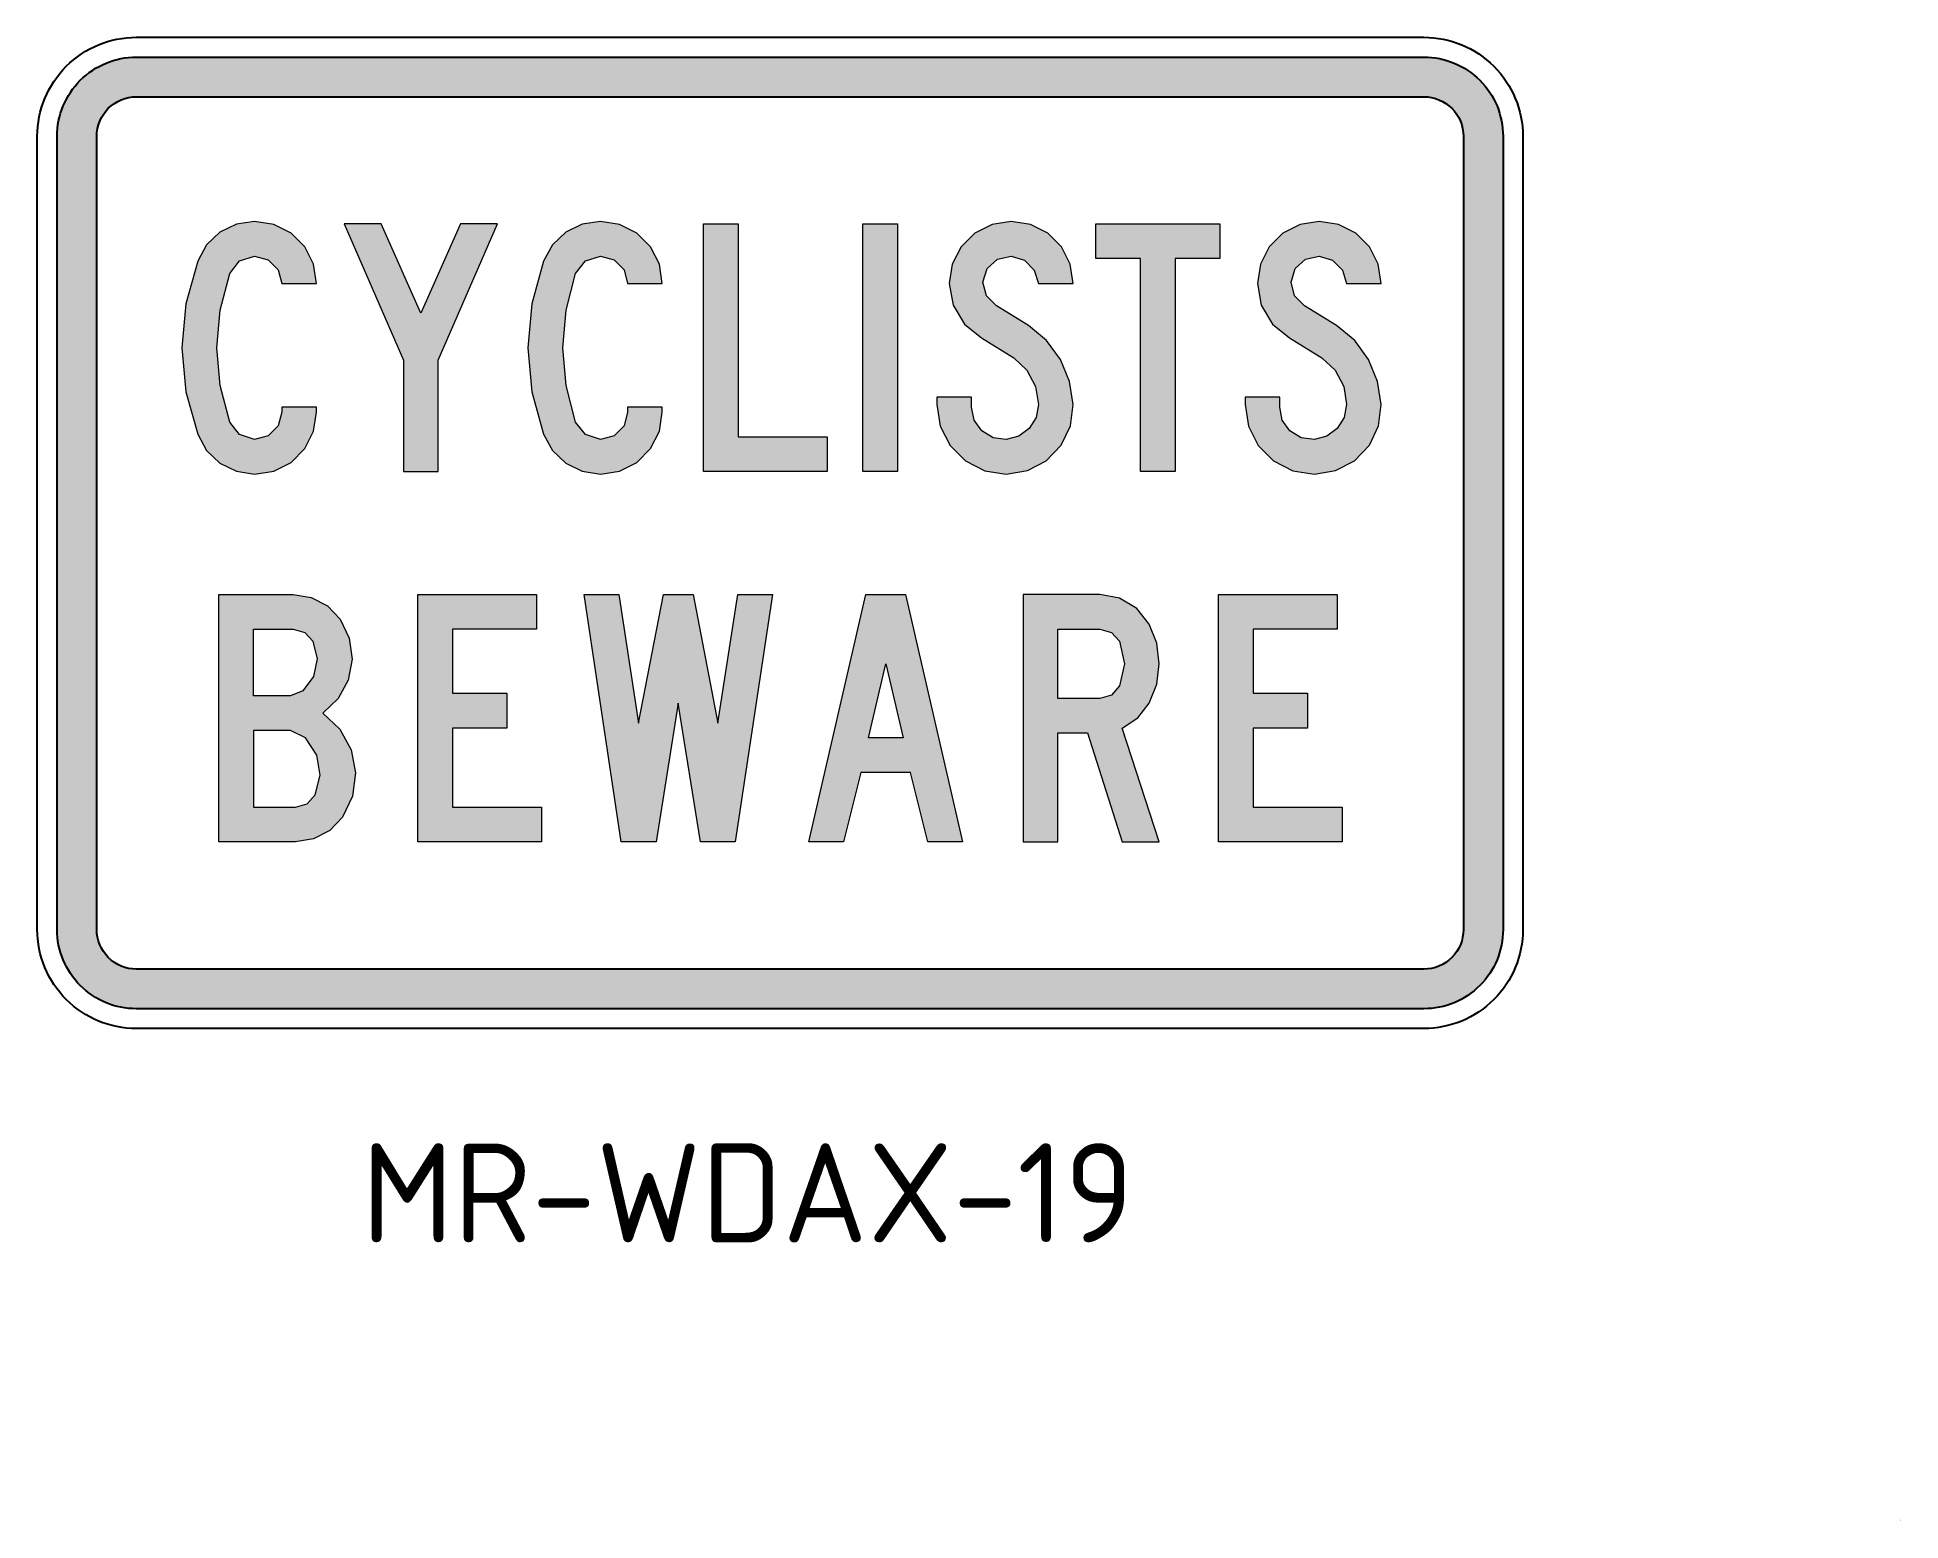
# Model space of a CAD drawing. Extents: x 171 to 359, y 73 to 223.
import ezdxf

# ---------------------------------------------------------------- set-up
doc = ezdxf.new("R2010")
doc.units = 0
for name, color, linetype in [('L18', 4, 'CONTINUOUS'), ('L25', 1, 'CONTINUOUS'), ('L35', 3, 'CONTINUOUS'), ('TBLK18', 4, 'CONTINUOUS')]:
    doc.layers.add(name, color=color, linetype=linetype)
doc.styles.add('ISO3098B', font='iso3098b.shx')

msp = doc.modelspace()

# ---------------------------------------------------------------- hatches: boundary and pattern name
at = {"layer": 'L25'}
h = msp.add_hatch(color=256, dxfattribs=at)
edge = h.paths.add_edge_path(flags=16)
edge.add_line((177.25, 132.82), (177.25, 212.91))
edge.add_arc((181.25, 212.91), 4, 90, 180, ccw=False)
edge.add_line((181.25, 216.91), (311.25, 216.91))
edge.add_arc((311.25, 212.91), 4, 0, 90, ccw=False)
edge.add_line((315.25, 212.91), (315.25, 132.82))
edge.add_arc((311.25, 132.82), 4, -90, 0, ccw=False)
edge.add_line((311.25, 128.82), (181.25, 128.82))
edge.add_arc((181.25, 132.82), 4, 180, 270, ccw=False)
edge = h.paths.add_edge_path()
edge.add_line((173.25, 132.82), (173.25, 212.91))
edge.add_arc((181.25, 212.91), 8, 90, 180, ccw=False)
edge.add_line((181.25, 220.91), (311.25, 220.91))
edge.add_arc((311.25, 212.91), 8, 0, 90, ccw=False)
edge.add_line((319.25, 212.91), (319.25, 132.82))
edge.add_arc((311.25, 132.82), 8, -90, 0, ccw=False)
edge.add_line((311.25, 124.82), (181.25, 124.82))
edge.add_arc((181.25, 132.82), 8, 180, 270, ccw=False)
h = msp.add_hatch(color=256, dxfattribs=at)
h.paths.add_polyline_path([(300.2, 182.31), (298.88, 182.48), (297.73, 183.16), (296.96, 184.25), (296.7, 185.56), (296.7, 186.56), (293.2, 186.56), (293.2, 185.82), (293.54, 183.65), (294.53, 181.69), (296.08, 180.13), (298.03, 179.15), (300.2, 178.81), (302.33, 179.16), (304.24, 180.16), (305.75, 181.71), (306.68, 183.67), (306.95, 185.82), (306.58, 188.16), (305.67, 190.36), (304.27, 192.28), (302.44, 193.81), (299.2, 195.81), (298.19, 196.82), (297.85, 198.2), (298.26, 199.56), (299.3, 200.52), (300.7, 200.81), (302.04, 200.39), (303.03, 199.4), (303.44, 198.06), (306.95, 198.06), (306.64, 200), (305.76, 201.75), (304.38, 203.13), (302.63, 204.01), (300.7, 204.31), (298.76, 204.01), (297.02, 203.13), (295.63, 201.75), (294.75, 200), (294.45, 198.06), (294.84, 195.87), (295.97, 193.95), (297.7, 192.56), (300.95, 190.56), (302.3, 189.29), (303.16, 187.64), (303.44, 185.82), (303.21, 184.53), (302.51, 183.42), (301.46, 182.65)])
h.paths.add_polyline_path([(269.09, 182.31), (267.76, 182.48), (266.62, 183.16), (265.85, 184.25), (265.59, 185.56), (265.59, 186.56), (262.09, 186.56), (262.09, 185.82), (262.42, 183.65), (263.42, 181.69), (264.96, 180.13), (266.92, 179.15), (269.09, 178.81), (271.22, 179.16), (273.13, 180.16), (274.64, 181.71), (275.57, 183.67), (275.84, 185.82), (275.47, 188.16), (274.56, 190.36), (273.15, 192.28), (271.33, 193.81), (268.09, 195.81), (267.08, 196.82), (266.73, 198.2), (267.15, 199.56), (268.19, 200.52), (269.58, 200.81), (270.93, 200.39), (271.92, 199.4), (272.33, 198.06), (275.84, 198.06), (275.53, 200), (274.65, 201.75), (273.27, 203.13), (271.52, 204.01), (269.58, 204.31), (267.65, 204.01), (265.9, 203.13), (264.52, 201.75), (263.64, 200), (263.34, 198.06), (263.73, 195.87), (264.86, 193.95), (266.59, 192.56), (269.84, 190.56), (271.18, 189.29), (272.04, 187.64), (272.33, 185.82), (272.1, 184.53), (271.4, 183.42), (270.35, 182.65)])
h.paths.add_polyline_path([(228.11, 204.31), (226.28, 204.03), (224.61, 203.22), (223.26, 201.94), (222.36, 200.31), (221.18, 196.01), (220.78, 191.56), (221.18, 187.12), (222.36, 182.82), (223.26, 181.19), (224.61, 179.91), (226.28, 179.09), (228.11, 178.81), (230.04, 179.11), (231.79, 179.99), (233.17, 181.38), (234.06, 183.13), (234.35, 185.06), (234.35, 185.56), (230.86, 185.56), (230.86, 185.06), (230.5, 183.68), (229.49, 182.67), (228.11, 182.31), (226.59, 182.79), (225.61, 184.06), (224.64, 187.76), (224.31, 191.56), (224.64, 195.37), (225.61, 199.06), (226.59, 200.33), (228.11, 200.81), (229.49, 200.45), (230.5, 199.44), (230.86, 198.06), (234.35, 198.06), (234.06, 200), (233.17, 201.75), (231.79, 203.13), (230.04, 204.01)])
h.paths.add_polyline_path([(193.19, 204.31), (191.36, 204.03), (189.69, 203.22), (188.34, 201.94), (187.45, 200.31), (186.26, 196.01), (185.86, 191.56), (186.26, 187.12), (187.45, 182.82), (188.34, 181.19), (189.69, 179.91), (191.36, 179.09), (193.19, 178.81), (195.13, 179.11), (196.87, 179.99), (198.26, 181.38), (199.14, 183.13), (199.44, 185.06), (199.44, 185.56), (195.94, 185.56), (195.94, 185.06), (195.58, 183.68), (194.57, 182.67), (193.19, 182.31), (191.67, 182.79), (190.7, 184.06), (189.72, 187.76), (189.39, 191.56), (189.72, 195.37), (190.7, 199.06), (191.67, 200.33), (193.19, 200.81), (194.57, 200.45), (195.58, 199.44), (195.94, 198.06), (199.44, 198.06), (199.14, 200), (198.26, 201.75), (196.87, 203.13), (195.13, 204.01)])
h.paths.add_polyline_path([(208.23, 179.06), (211.73, 179.06), (211.73, 190.31), (217.73, 204.06), (213.98, 204.06), (209.98, 195.06), (205.98, 204.06), (202.24, 204.06), (208.23, 190.31)])
h.paths.add_polyline_path([(238.51, 179.06), (238.51, 204.06), (242.01, 204.06), (242.01, 182.56), (251, 182.56), (251, 179.06)])
h.paths.add_polyline_path([(254.6, 179.06), (254.6, 204.06), (258.1, 204.06), (258.1, 179.06)])
h.paths.add_polyline_path([(282.65, 179.06), (282.65, 200.56), (278.15, 200.56), (278.15, 204.06), (290.64, 204.06), (290.64, 200.56), (286.14, 200.56), (286.14, 179.06)])
h = msp.add_hatch(color=256, dxfattribs=at)
h.paths.add_polyline_path([(201.82, 164.16), (202.75, 162.23), (203.04, 160.12), (202.65, 158.01), (201.63, 156.13), (200.07, 154.67), (201.81, 153.05), (202.95, 150.98), (203.39, 148.65), (203.09, 146.3), (202.07, 144.16), (200.78, 142.83), (199.15, 141.97), (197.33, 141.66), (189.58, 141.66), (189.58, 166.66), (197.07, 166.66), (198.9, 166.36), (200.54, 165.49)])
h.paths.add_polyline_path([(199.07, 161.92), (199.5, 160.15), (199.15, 158.38), (198.07, 156.91), (196.82, 156.41), (193.07, 156.41), (193.07, 163.16), (197.07, 163.16), (198.25, 162.82)], flags=16)
h.paths.add_polyline_path([(270.78, 166.66), (270.78, 141.66), (274.28, 141.66), (274.28, 152.67), (277.28, 152.67), (280.78, 141.66), (284.53, 141.66), (280.78, 153.16), (282.37, 154.18), (283.53, 155.67), (284.28, 157.6), (284.54, 159.66), (284.28, 161.72), (283.53, 163.66), (282.26, 165.25), (280.52, 166.29), (278.53, 166.66)])
h.paths.add_polyline_path([(278.53, 163.16), (279.71, 162.82), (280.53, 161.92), (281.04, 159.66), (280.53, 157.41), (279.71, 156.5), (278.53, 156.16), (274.28, 156.16), (274.28, 163.16)], flags=16)
h.paths.add_polyline_path([(196.82, 152.91), (193.07, 152.91), (193.07, 145.16), (197.33, 145.16), (198.5, 145.5), (199.32, 146.42), (199.82, 148.42), (199.47, 150.44), (198.33, 152.16)], flags=16)
h.paths.add_polyline_path([(209.67, 141.66), (209.67, 166.66), (221.66, 166.66), (221.66, 163.16), (213.17, 163.16), (213.17, 156.67), (218.67, 156.67), (218.67, 153.16), (213.17, 153.16), (213.17, 145.16), (222.16, 145.16), (222.16, 141.66)])
h.paths.add_polyline_path([(230.22, 141.66), (226.48, 166.66), (229.98, 166.66), (231.97, 153.67), (234.47, 166.66), (237.47, 166.66), (239.97, 153.67), (241.97, 166.66), (245.47, 166.66), (241.72, 141.66), (238.22, 141.66), (235.97, 155.67), (233.73, 141.66)])
h.paths.add_polyline_path([(258.67, 152.16), (255.17, 152.16), (256.92, 159.66)], flags=16)
h.paths.add_polyline_path([(249.17, 141.66), (254.92, 166.66), (258.91, 166.66), (264.66, 141.66), (261.16, 141.66), (259.42, 148.67), (254.42, 148.67), (252.67, 141.66)])
h.paths.add_polyline_path([(290.51, 141.66), (290.51, 166.66), (302.51, 166.66), (302.51, 163.16), (294.02, 163.16), (294.02, 156.67), (299.51, 156.67), (299.51, 153.16), (294.02, 153.16), (294.02, 145.16), (303.01, 145.16), (303.01, 141.66)])
at = {"layer": 'TBLK18', "linetype": 'Continuous', "lineweight": 0}
h = msp.add_hatch(color=256, dxfattribs=at)
edge = h.paths.add_edge_path()
edge.add_spline(control_points=[(359.34, 73.22), (359.34, 73.22), (359.34, 73.22), (359.34, 73.21), (359.34, 73.21), (359.34, 73.2), (359.34, 73.2), (359.34, 73.19), (359.34, 73.19), (359.34, 73.18), (359.34, 73.18), (359.34, 73.17), (359.34, 73.16), (359.34, 73.16), (359.34, 73.15), (359.34, 73.15), (359.34, 73.14), (359.34, 73.14), (359.35, 73.14), (359.35, 73.14), (359.35, 73.14), (359.36, 73.13), (359.36, 73.13), (359.36, 73.13), (359.37, 73.13), (359.37, 73.13), (359.38, 73.13), (359.38, 73.13), (359.38, 73.13), (359.39, 73.13), (359.39, 73.13), (359.39, 73.13), (359.4, 73.13), (359.41, 73.13), (359.4, 73.13), (359.39, 73.14), (359.39, 73.14), (359.38, 73.15), (359.38, 73.16), (359.38, 73.16), (359.37, 73.17), (359.37, 73.17), (359.36, 73.18), (359.36, 73.19), (359.36, 73.19), (359.35, 73.2), (359.35, 73.21), (359.35, 73.21), (359.35, 73.22), (359.35, 73.22), (359.34, 73.22)], knot_values=[0, 0, 0, 0, 0.054791, 0.109654, 0.164445, 0.219309, 0.2741, 0.328964, 0.383755, 0.438619, 0.49341, 0.548273, 0.603065, 0.657928, 0.71272, 0.767583, 0.822422, 0.877285, 0.915081, 0.952877, 0.990673, 1.02841, 1.066205, 1.103978, 1.141774, 1.179511, 1.217306, 1.255102, 1.292898, 1.330635, 1.368431, 1.406164, 1.44396, 1.481697, 1.557116, 1.631571, 1.705158, 1.777977, 1.850139, 1.921715, 1.992768, 2.063376, 2.133612, 2.203535, 2.273205, 2.342659, 2.411987, 2.481144, 2.550218, 2.619224, 2.619224, 2.619224, 2.619224], degree=3, periodic=0)
h = msp.add_hatch(color=256, dxfattribs=at)
edge = h.paths.add_edge_path()
edge.add_spline(control_points=[(359.34, 73.22), (359.34, 73.22), (359.34, 73.22), (359.34, 73.21), (359.34, 73.21), (359.34, 73.2), (359.34, 73.2), (359.34, 73.19), (359.34, 73.19), (359.34, 73.18), (359.34, 73.18), (359.34, 73.17), (359.34, 73.16), (359.34, 73.16), (359.34, 73.15), (359.34, 73.15), (359.34, 73.14), (359.34, 73.14), (359.35, 73.14), (359.35, 73.14), (359.35, 73.14), (359.36, 73.13), (359.36, 73.13), (359.36, 73.13), (359.37, 73.13), (359.37, 73.13), (359.38, 73.13), (359.38, 73.13), (359.38, 73.13), (359.39, 73.13), (359.39, 73.13), (359.39, 73.13), (359.4, 73.13), (359.41, 73.13), (359.4, 73.13), (359.39, 73.14), (359.39, 73.14), (359.38, 73.15), (359.38, 73.16), (359.38, 73.16), (359.37, 73.17), (359.37, 73.17), (359.36, 73.18), (359.36, 73.19), (359.36, 73.19), (359.35, 73.2), (359.35, 73.21), (359.35, 73.21), (359.35, 73.22), (359.35, 73.22), (359.34, 73.22)], knot_values=[0, 0, 0, 0, 0.054791, 0.109654, 0.164445, 0.219309, 0.2741, 0.328964, 0.383755, 0.438619, 0.49341, 0.548273, 0.603065, 0.657928, 0.71272, 0.767583, 0.822422, 0.877285, 0.915081, 0.952877, 0.990673, 1.02841, 1.066205, 1.103978, 1.141774, 1.179511, 1.217306, 1.255102, 1.292898, 1.330635, 1.368431, 1.406164, 1.44396, 1.481697, 1.557116, 1.631571, 1.705158, 1.777977, 1.850139, 1.921715, 1.992768, 2.063376, 2.133612, 2.203535, 2.273205, 2.342659, 2.411987, 2.481144, 2.550218, 2.619224, 2.619224, 2.619224, 2.619224], degree=3, periodic=0)
h = msp.add_hatch(color=256, dxfattribs=at)
edge = h.paths.add_edge_path()
edge.add_spline(control_points=[(359.34, 73.22), (359.34, 73.22), (359.34, 73.22), (359.34, 73.21), (359.34, 73.21), (359.34, 73.2), (359.34, 73.2), (359.34, 73.19), (359.34, 73.19), (359.34, 73.18), (359.34, 73.18), (359.34, 73.17), (359.34, 73.16), (359.34, 73.16), (359.34, 73.15), (359.34, 73.15), (359.34, 73.14), (359.34, 73.14), (359.35, 73.14), (359.35, 73.14), (359.35, 73.14), (359.36, 73.13), (359.36, 73.13), (359.36, 73.13), (359.37, 73.13), (359.37, 73.13), (359.38, 73.13), (359.38, 73.13), (359.38, 73.13), (359.39, 73.13), (359.39, 73.13), (359.39, 73.13), (359.4, 73.13), (359.41, 73.13), (359.4, 73.13), (359.39, 73.14), (359.39, 73.14), (359.38, 73.15), (359.38, 73.16), (359.38, 73.16), (359.37, 73.17), (359.37, 73.17), (359.36, 73.18), (359.36, 73.19), (359.36, 73.19), (359.35, 73.2), (359.35, 73.21), (359.35, 73.21), (359.35, 73.22), (359.35, 73.22), (359.34, 73.22)], knot_values=[0, 0, 0, 0, 0.054791, 0.109654, 0.164445, 0.219309, 0.2741, 0.328964, 0.383755, 0.438619, 0.49341, 0.548273, 0.603065, 0.657928, 0.71272, 0.767583, 0.822422, 0.877285, 0.915081, 0.952877, 0.990673, 1.02841, 1.066205, 1.103978, 1.141774, 1.179511, 1.217306, 1.255102, 1.292898, 1.330635, 1.368431, 1.406164, 1.44396, 1.481697, 1.557116, 1.631571, 1.705158, 1.777977, 1.850139, 1.921715, 1.992768, 2.063376, 2.133612, 2.203535, 2.273205, 2.342659, 2.411987, 2.481144, 2.550218, 2.619224, 2.619224, 2.619224, 2.619224], degree=3, periodic=0)
h = msp.add_hatch(color=256, dxfattribs=at)
edge = h.paths.add_edge_path()
edge.add_spline(control_points=[(359.34, 73.22), (359.34, 73.22), (359.34, 73.22), (359.34, 73.21), (359.34, 73.21), (359.34, 73.2), (359.34, 73.2), (359.34, 73.19), (359.34, 73.19), (359.34, 73.18), (359.34, 73.18), (359.34, 73.17), (359.34, 73.16), (359.34, 73.16), (359.34, 73.15), (359.34, 73.15), (359.34, 73.14), (359.34, 73.14), (359.35, 73.14), (359.35, 73.14), (359.35, 73.14), (359.36, 73.13), (359.36, 73.13), (359.36, 73.13), (359.37, 73.13), (359.37, 73.13), (359.38, 73.13), (359.38, 73.13), (359.38, 73.13), (359.39, 73.13), (359.39, 73.13), (359.39, 73.13), (359.4, 73.13), (359.41, 73.13), (359.4, 73.13), (359.39, 73.14), (359.39, 73.14), (359.38, 73.15), (359.38, 73.16), (359.38, 73.16), (359.37, 73.17), (359.37, 73.17), (359.36, 73.18), (359.36, 73.19), (359.36, 73.19), (359.35, 73.2), (359.35, 73.21), (359.35, 73.21), (359.35, 73.22), (359.35, 73.22), (359.34, 73.22)], knot_values=[0, 0, 0, 0, 0.054791, 0.109654, 0.164445, 0.219309, 0.2741, 0.328964, 0.383755, 0.438619, 0.49341, 0.548273, 0.603065, 0.657928, 0.71272, 0.767583, 0.822422, 0.877285, 0.915081, 0.952877, 0.990673, 1.02841, 1.066205, 1.103978, 1.141774, 1.179511, 1.217306, 1.255102, 1.292898, 1.330635, 1.368431, 1.406164, 1.44396, 1.481697, 1.557116, 1.631571, 1.705158, 1.777977, 1.850139, 1.921715, 1.992768, 2.063376, 2.133612, 2.203535, 2.273205, 2.342659, 2.411987, 2.481144, 2.550218, 2.619224, 2.619224, 2.619224, 2.619224], degree=3, periodic=0)

# ---------------------------------------------------------------- linework, layer by layer
at = {"layer": 'L18', "lineweight": 0}
for points in [[(193.19, 204.31), (191.36, 204.03), (189.69, 203.22), (188.34, 201.94), (187.45, 200.31), (186.26, 196.01), (185.86, 191.56), (186.26, 187.12), (187.45, 182.82), (188.34, 181.19), (189.69, 179.91), (191.36, 179.09), (193.19, 178.81), (195.13, 179.11), (196.87, 179.99), (198.26, 181.38), (199.14, 183.13), (199.44, 185.06), (199.44, 185.56), (195.94, 185.56), (195.94, 185.06), (195.58, 183.68), (194.57, 182.67), (193.19, 182.31), (191.67, 182.79), (190.7, 184.06), (189.72, 187.76), (189.39, 191.56), (189.72, 195.37), (190.7, 199.06), (191.67, 200.33), (193.19, 200.81), (194.57, 200.45), (195.58, 199.44), (195.94, 198.06), (199.44, 198.06), (199.14, 200), (198.26, 201.75), (196.87, 203.13), (195.13, 204.01)], [(228.11, 204.31), (226.28, 204.03), (224.61, 203.22), (223.26, 201.94), (222.36, 200.31), (221.18, 196.01), (220.78, 191.56), (221.18, 187.12), (222.36, 182.82), (223.26, 181.19), (224.61, 179.91), (226.28, 179.09), (228.11, 178.81), (230.04, 179.11), (231.79, 179.99), (233.17, 181.38), (234.06, 183.13), (234.35, 185.06), (234.35, 185.56), (230.86, 185.56), (230.86, 185.06), (230.5, 183.68), (229.49, 182.67), (228.11, 182.31), (226.59, 182.79), (225.61, 184.06), (224.64, 187.76), (224.31, 191.56), (224.64, 195.37), (225.61, 199.06), (226.59, 200.33), (228.11, 200.81), (229.49, 200.45), (230.5, 199.44), (230.86, 198.06), (234.35, 198.06), (234.06, 200), (233.17, 201.75), (231.79, 203.13), (230.04, 204.01)], [(269.09, 182.31), (267.76, 182.48), (266.62, 183.16), (265.85, 184.25), (265.59, 185.56), (265.59, 186.56), (262.09, 186.56), (262.09, 185.82), (262.42, 183.65), (263.42, 181.69), (264.96, 180.13), (266.92, 179.15), (269.09, 178.81), (271.22, 179.16), (273.13, 180.16), (274.64, 181.71), (275.57, 183.67), (275.84, 185.82), (275.47, 188.16), (274.56, 190.36), (273.15, 192.28), (271.33, 193.81), (268.09, 195.81), (267.08, 196.82), (266.73, 198.2), (267.15, 199.56), (268.19, 200.52), (269.58, 200.81), (270.93, 200.39), (271.92, 199.4), (272.33, 198.06), (275.84, 198.06), (275.53, 200), (274.65, 201.75), (273.27, 203.13), (271.52, 204.01), (269.58, 204.31), (267.65, 204.01), (265.9, 203.13), (264.52, 201.75), (263.64, 200), (263.34, 198.06), (263.73, 195.87), (264.86, 193.95), (266.59, 192.56), (269.84, 190.56), (271.18, 189.29), (272.04, 187.64), (272.33, 185.82), (272.1, 184.53), (271.4, 183.42), (270.35, 182.65)], [(300.2, 182.31), (298.88, 182.48), (297.73, 183.16), (296.96, 184.25), (296.7, 185.56), (296.7, 186.56), (293.2, 186.56), (293.2, 185.82), (293.54, 183.65), (294.53, 181.69), (296.08, 180.13), (298.03, 179.15), (300.2, 178.81), (302.33, 179.16), (304.24, 180.16), (305.75, 181.71), (306.68, 183.67), (306.95, 185.82), (306.58, 188.16), (305.67, 190.36), (304.27, 192.28), (302.44, 193.81), (299.2, 195.81), (298.19, 196.82), (297.85, 198.2), (298.26, 199.56), (299.3, 200.52), (300.7, 200.81), (302.04, 200.39), (303.03, 199.4), (303.44, 198.06), (306.95, 198.06), (306.64, 200), (305.76, 201.75), (304.38, 203.13), (302.63, 204.01), (300.7, 204.31), (298.76, 204.01), (297.02, 203.13), (295.63, 201.75), (294.75, 200), (294.45, 198.06), (294.84, 195.87), (295.97, 193.95), (297.7, 192.56), (300.95, 190.56), (302.3, 189.29), (303.16, 187.64), (303.44, 185.82), (303.21, 184.53), (302.51, 183.42), (301.46, 182.65)], [(201.82, 164.16), (202.75, 162.23), (203.04, 160.12), (202.65, 158.01), (201.63, 156.13), (200.07, 154.67), (201.81, 153.05), (202.95, 150.98), (203.39, 148.65), (203.09, 146.3), (202.07, 144.16), (200.78, 142.83), (199.15, 141.97), (197.33, 141.66), (189.58, 141.66), (189.58, 166.66), (197.07, 166.66), (198.9, 166.36), (200.54, 165.49)], [(270.78, 166.66), (270.78, 141.66), (274.28, 141.66), (274.28, 152.67), (277.28, 152.67), (280.78, 141.66), (284.53, 141.66), (280.78, 153.16), (282.37, 154.18), (283.53, 155.67), (284.28, 157.6), (284.54, 159.66), (284.28, 161.72), (283.53, 163.66), (282.26, 165.25), (280.52, 166.29), (278.53, 166.66)], [(199.07, 161.92), (199.5, 160.15), (199.15, 158.38), (198.07, 156.91), (196.82, 156.41), (193.07, 156.41), (193.07, 163.16), (197.07, 163.16), (198.25, 162.82)], [(278.53, 163.16), (279.71, 162.82), (280.53, 161.92), (281.04, 159.66), (280.53, 157.41), (279.71, 156.5), (278.53, 156.16), (274.28, 156.16), (274.28, 163.16)]]:
    msp.add_lwpolyline(points, close=True, dxfattribs=at)
for points in [[(208.23, 179.06), (211.73, 179.06), (211.73, 190.31), (217.73, 204.06), (213.98, 204.06), (209.98, 195.06), (205.98, 204.06), (202.24, 204.06), (208.23, 190.31), (208.23, 179.06), (208.23, 179.06)], [(238.51, 179.06), (238.51, 204.06), (242.01, 204.06), (242.01, 182.56), (251, 182.56), (251, 179.06), (238.51, 179.06), (238.51, 179.06)], [(254.6, 179.06), (254.6, 204.06), (258.1, 204.06), (258.1, 179.06), (254.6, 179.06), (254.6, 179.06)], [(282.65, 179.06), (282.65, 200.56), (278.15, 200.56), (278.15, 204.06), (290.64, 204.06), (290.64, 200.56), (286.14, 200.56), (286.14, 179.06), (282.65, 179.06), (282.65, 179.06)], [(209.67, 141.66), (209.67, 166.66), (221.66, 166.66), (221.66, 163.16), (213.17, 163.16), (213.17, 156.67), (218.67, 156.67), (218.67, 153.16), (213.17, 153.16), (213.17, 145.16), (222.16, 145.16), (222.16, 141.66), (209.67, 141.66), (209.67, 141.66)], [(230.22, 141.66), (226.48, 166.66), (229.98, 166.66), (231.97, 153.67), (234.47, 166.66), (237.47, 166.66), (239.97, 153.67), (241.97, 166.66), (245.47, 166.66), (241.72, 141.66), (238.22, 141.66), (235.97, 155.67), (233.73, 141.66), (230.22, 141.66), (230.22, 141.66)], [(249.17, 141.66), (254.92, 166.66), (258.91, 166.66), (264.66, 141.66), (261.16, 141.66), (259.42, 148.67), (254.42, 148.67), (252.67, 141.66), (249.17, 141.66), (249.17, 141.66)], [(290.51, 141.66), (290.51, 166.66), (302.51, 166.66), (302.51, 163.16), (294.02, 163.16), (294.02, 156.67), (299.51, 156.67), (299.51, 153.16), (294.02, 153.16), (294.02, 145.16), (303.01, 145.16), (303.01, 141.66), (290.51, 141.66), (290.51, 141.66)], [(258.67, 152.16), (255.17, 152.16), (256.92, 159.66), (258.67, 152.16), (258.67, 152.16)], [(196.82, 152.91), (193.07, 152.91), (193.07, 145.16), (197.33, 145.16), (198.5, 145.5), (199.32, 146.42), (199.82, 148.42), (199.47, 150.44), (198.33, 152.16), (196.82, 152.91), (196.82, 152.91)]]:
    msp.add_lwpolyline(points, dxfattribs=at)
at = {"layer": 'L25'}
for points in [[(173.25, 132.82), (173.25, 212.91, -0.414214), (181.25, 220.91), (311.25, 220.91, -0.414214), (319.25, 212.91), (319.25, 132.82, -0.414214), (311.25, 124.82), (181.25, 124.82, -0.414214)], [(177.25, 132.82), (177.25, 212.91, -0.414214), (181.25, 216.91), (311.25, 216.91, -0.414214), (315.25, 212.91), (315.25, 132.82, -0.414214), (311.25, 128.82), (181.25, 128.82, -0.414214)]]:
    msp.add_lwpolyline(points, format="xyb", close=True, dxfattribs=at)
at = {"layer": 'L35'}
msp.add_lwpolyline([(171.25, 132.82), (171.25, 212.91, -0.414214), (181.25, 222.91), (311.25, 222.91, -0.414214), (321.25, 212.91), (321.25, 132.82, -0.414214), (311.25, 122.82), (181.25, 122.82, -0.414214)], format="xyb", close=True, dxfattribs=at)

# ---------------------------------------------------------------- texts
at = {"layer": 'L25', "insert": (203.98, 111.24), "char_height": 10, "width": 89.0682, "attachment_point": 1, "style": 'ISO3098B'}
msp.add_mtext('MR-WDAX-19', dxfattribs=at)

doc.saveas('drawing.dxf')
